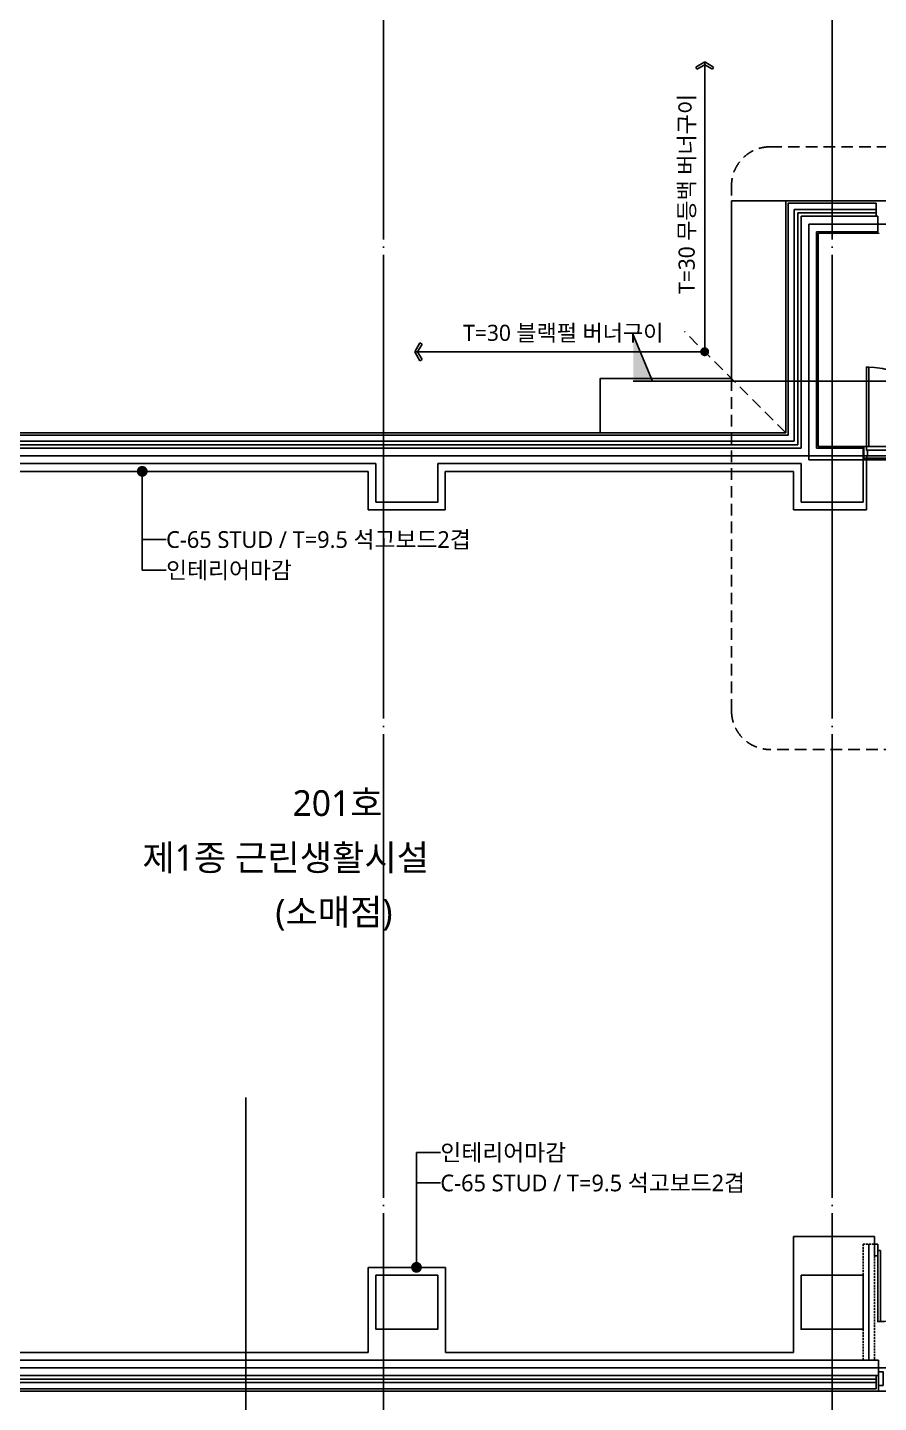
# Model space of a CAD drawing. Header units: millimetres. Extents: x 126000 to 189000, y 0 to 44550.
# Drawn here: x 152371 to 163375, y 11360 to 29152 of the extents above; entities that cross this region are included whole.
import ezdxf
from ezdxf.enums import TextEntityAlignment as Align

# ---------------------------------------------------------------- set-up
doc = ezdxf.new("R2010")
doc.units = ezdxf.units.MM
doc.header["$LTSCALE"] = 100
for name, pattern in [('CEN', [62, 60, -1, 0, -1]), ('DOT', [6.35, 0, -6.35]), ('HID', [2.3, 1.5, -0.8]), ('HIDDEN', [0.375, 0.25, -0.125]), ('도면0327-1$0$HID', [2.3, 1.5, -0.8])]:
    doc.linetypes.add(name, pattern=pattern)
for name, color, linetype in [('A-MARK', 3, 'Continuous'), ('AA-DWXM-DOOR', 4, 'Continuous'), ('CEN', 1, 'CEN'), ('COL', 2, 'Continuous'), ('ETC', 6, 'Continuous'), ('FIN', 5, 'Continuous'), ('insul', 8, 'Continuous'), ('L1', 8, 'Continuous'), ('SYM', 7, 'Continuous'), ('TEX', 3, 'Continuous'), ('TEXT', 3, 'Continuous'), ('WID', 4, 'Continuous'), ('WIN', 4, 'Continuous'), ('부분확대', 7, 'Continuous')]:
    doc.layers.add(name, color=color, linetype=linetype)
doc.layers.add('dim2', color=7, linetype='Continuous', true_color=0xf2f2f2)
doc.layers.add('면적선', color=44, linetype='Continuous', plot=False)
doc.styles.add('맑은고딕', font='')
doc.styles.get('맑은고딕').set_extended_font_data('Malgun Gothic')
doc.linetypes.add('BATTING', pattern='A,0.00254,-2.54,[134,ltypeshp.shx,S=2.54,R=0,X=-2.54,Y=0],-5.08,[134,ltypeshp.shx,S=2.54,R=180,X=2.54,Y=0],-2.54', length=10.16254)

# ---------------------------------------------------------------- blocks, each defined once
blk = doc.blocks.new('*U50')
at = {"layer": 'AA-DWXM-DOOR', "color": 8}
for p, q in [((35, 120), (1065, 120)), ((35, 75), (1065, 75))]:
    blk.add_line(p, q, dxfattribs=at)
at = {"layer": 'AA-DWXM-DOOR'}
for points in [[(65, 120), (65, 1150), (35, 1150), (35, 120)], [(0, -30), (0, 120), (35, 120), (35, 75), (50, 75), (50, 15), (35, -30), (35, -30)], [(1100, -30), (1100, 120), (1065, 120), (1065, 75), (1050, 75), (1050, 15), (1065, -30), (1065, -30)]]:
    blk.add_lwpolyline(points, close=True, dxfattribs=at)
at = {"layer": 'AA-DWXM-DOOR', "color": 16}
blk.add_arc((35, 120), 1030, 0, 90, dxfattribs=at)
at = {"layer": 'Defpoints', "linetype": 'DOT'}
for p, q in [((-10, 110), (-10, -20)), ((1110, 110), (1110, -20))]:
    blk.add_line(p, q, dxfattribs=at)
blk = doc.blocks.new('도면0327-1$0$새로운 블럭$0$arrow1')
for p, q in [((0, 0), (0.286, 0.501)), ((0, 0), (0.286, -0.501)), ((0.165, 0), (0.41, 0.429)), ((0.165, 0), (0.41, -0.429)), ((0.286, 0.501), (0.41, 0.43)), ((0.286, -0.501), (0.41, -0.43))]:
    blk.add_line(p, q)

msp = doc.modelspace()

# ---------------------------------------------------------------- hatches: boundary and pattern name
at = {"layer": 'A-MARK'}
msp.add_hatch(color=256, dxfattribs=at).paths.add_polyline_path([(160204.9, 25174.9), (160204.9, 24574.9), (160454.9, 24574.9)])

# ---------------------------------------------------------------- linework, layer by layer
for p, q in [((160454.9, 24574.9), (160204.9, 25174.9)), ((160204.9, 24574.9), (164475.2, 24574.9)), ((155193.3, 15309.1), (155193.3, 8426.1))]:
    msp.add_line(p, q, dxfattribs=at)
at = {"layer": 'AA-DWXM-DOOR', "color": 8}
msp.add_line((163220.2, 23579.1), (164250.2, 23579.1), dxfattribs=at)
at = {"layer": 'CEN'}
for p, q in [((156975.2, 7809.1), (156975.2, 36909.1)), ((162775.2, 7809.1), (162775.2, 36909.1)), ((162475.2, 26609.1), (171075.2, 26609.1)), ((162475.2, 23609.1), (162475.2, 26609.1)), ((146875.2, 23609.1), (171075.2, 23609.1)), ((171075.2, 11809.1), (140075.2, 11809.1))]:
    msp.add_line(p, q, dxfattribs=at)
at = {"layer": 'COL'}
for p, q in [((162375.2, 23709.1), (162375.2, 26709.1)), ((163365.2, 26709.1), (162375.2, 26709.1)), ((163365.2, 26509.1), (163365.2, 26709.1)), ((162575.2, 23709.1), (162575.2, 26509.1)), ((163365.2, 26509.1), (162575.2, 26509.1)), ((162375.2, 23709.1), (150275.2, 23709.1)), ((163175.2, 23709.1), (162575.2, 23709.1)), ((163175.2, 23709.1), (163175.2, 23009.1)), ((156875.2, 23509.1), (149975.2, 23509.1)), ((162375.2, 23509.1), (157675.2, 23509.1)), ((162375.2, 23009.1), (163175.2, 23009.1)), ((163375.2, 11909.1), (149975.2, 11909.1)), ((163375.2, 11909.1), (163375.2, 11709.1)), ((149775.2, 11709.1), (163375.2, 11709.1))]:
    msp.add_line(p, q, dxfattribs=at)
for points in [[(156875.2, 23009.1), (157675.2, 23009.1), (157675.2, 23509.1)], [(156875.2, 23509.1), (156875.2, 23009.1)], [(162375.2, 23509.1), (162375.2, 23009.1)]]:
    msp.add_lwpolyline(points, dxfattribs=at)
for points in [[(156875.2, 13009.1), (157675.2, 13009.1), (157675.2, 12309.1), (156875.2, 12309.1)], [(162375.2, 13009.1), (163175.2, 13009.1), (163175.2, 12309.1), (162375.2, 12309.1)]]:
    msp.add_lwpolyline(points, close=True, dxfattribs=at)
at = {"layer": 'dim2', "const_width": 70}
for points in [[(153887.4, 23419.9, -1), (153820.8, 23398.4, -1)], [(157434.2, 13119.9, -1), (157367.5, 13098.4, -1)]]:
    msp.add_lwpolyline(points, format="xyb", close=True, dxfattribs=at)
at = {"layer": 'ETC'}
for p, q in [((153854.1, 23409.1), (153854.1, 22131.7)), ((154162.7, 22526.7), (153854.1, 22526.7)), ((154162.7, 22131.7), (153854.1, 22131.7)), ((157709.4, 14595.8), (157400.9, 14595.8)), ((157400.9, 14595.8), (157400.9, 13109.1)), ((157709.4, 14200.9), (157400.9, 14200.9))]:
    msp.add_line(p, q, dxfattribs=at)
at = {"layer": 'FIN', "linetype": 'Continuous', "ltscale": 5}
for p, q in [((162175.2, 23909.1), (162175.2, 26909.1)), ((150475.2, 23909.1), (162175.2, 23909.1)), ((163220.2, 23579.1), (163220.2, 22909.1)), ((156777.4, 23409.1), (150125.2, 23409.1)), ((156777.4, 23409.1), (156777.4, 22909.1)), ((157773.1, 23409.1), (162277.4, 23409.1)), ((157773.1, 23409.1), (157773.1, 22909.1)), ((162277.4, 23409.1), (162277.4, 22909.1)), ((156777.4, 22909.1), (157773.1, 22909.1)), ((162277.4, 22909.1), (163220.2, 22909.1)), ((162275.2, 13509.1), (163325.2, 13509.1)), ((162275.2, 12009.1), (162275.2, 13509.1)), ((163325.2, 13409.1), (163325.2, 13509.1)), ((156775.2, 13109.1), (157775.2, 13109.1)), ((156775.2, 12009.1), (156775.2, 13109.1)), ((157775.2, 13109.1), (157775.2, 12009.1)), ((150075.2, 12009.1), (156775.2, 12009.1)), ((157775.2, 12009.1), (162275.2, 12009.1)), ((163345.2, 11539.1), (163345.2, 11709.1)), ((163375.2, 11509.1), (163375.2, 11709.1)), ((148975.2, 11509.1), (163375.2, 11509.1)), ((149005.2, 11539.1), (163345.2, 11539.1)), ((163375.2, 11509.1), (168175.2, 11509.1))]:
    msp.add_line(p, q, dxfattribs=at)
at = {"layer": 'FIN'}
for p, q in [((162595.2, 23729.1), (162595.2, 26489.1)), ((162595.2, 26489.1), (163385.2, 26489.1)), ((163185.2, 23729.1), (162595.2, 23729.1))]:
    msp.add_line(p, q, dxfattribs=at)
at = {"layer": 'FIN', "color": 4, "linetype": 'HIDDEN'}
for p, q in [((163175.2, 13409.1), (163325.2, 13409.1)), ((163175.2, 13409.1), (163175.2, 13009.1)), ((163325.2, 13409.1), (163325.2, 11909.1)), ((163175.2, 12309.1), (163175.2, 11909.1))]:
    msp.add_line(p, q, dxfattribs=at)
at = {"layer": 'FIN', "linetype": 'Continuous', "ltscale": 5}
for points in [[(150445.2, 23879.1), (162205.2, 23879.1), (162205.2, 26879.1), (163345.2, 26879.1), (163345.2, 26709.1)], [(169375.2, 11509.1), (169375.2, 26909.1), (162175.2, 26909.1)]]:
    msp.add_lwpolyline(points, dxfattribs=at)
at = {"layer": 'insul'}
for p, q in [((163345.2, 26799.1), (162285.2, 26799.1)), ((162285.2, 26799.1), (162285.2, 23799.1)), ((150365.2, 23799.1), (162285.2, 23799.1)), ((149685.2, 11619.1), (163345.2, 11619.1))]:
    msp.add_line(p, q, dxfattribs=at)
at = {"layer": 'insul', "linetype": 'BATTING', "ltscale": 0.04}
for p, q in [((163345.2, 26754.1), (162330.2, 26754.1)), ((162330.2, 26754.1), (162330.2, 23754.1)), ((150320.2, 23754.1), (162330.2, 23754.1)), ((149730.2, 11664.1), (163345.2, 11664.1))]:
    msp.add_line(p, q, dxfattribs=at)
at = {"layer": 'insul', "linetype": 'BATTING', "ltscale": 0.05}
msp.add_line((163250.2, 13409.1), (163250.2, 11909.1), dxfattribs=at)
at = {"layer": 'L1', "color": 4}
msp.add_lwpolyline([(159775.2, 23909.1), (159775.2, 24609.1), (161475.2, 24609.1), (161475.2, 26909.1), (162175.2, 26909.1)], dxfattribs=at)
at = {"layer": 'SYM', "color": 6}
for p, q in [((161127.6, 24956.8), (161127.6, 28706.8)), ((157377.6, 24956.8), (161127.6, 24956.8))]:
    msp.add_line(p, q, dxfattribs=at)
at = {"layer": 'SYM', "color": 6, "linetype": '도면0327-1$0$HID'}
msp.add_line((162175.2, 23909.1), (160865.7, 25218.7), dxfattribs=at)
at = {"layer": 'SYM', "const_width": 57.9}
msp.add_lwpolyline([(161107.1, 24936.4, -1), (161148, 24977.3, -1)], format="xyb", close=True, dxfattribs=at)
at = {"layer": 'WID'}
msp.add_lwpolyline([(163435.2, 11579.1), (163435.2, 11759.1), (163375.2, 11759.1), (163375.2, 11579.1)], close=True, dxfattribs=at)
at = {"layer": 'WIN'}
msp.add_lwpolyline([(163325.2, 13409.1), (163365.2, 13409.1), (163365.2, 13259.1), (163325.2, 13259.1)], close=True, dxfattribs=at)
at = {"layer": 'WIN', "linetype": 'Continuous'}
msp.add_lwpolyline([(163365.2, 13326.6), (163400.2, 13326.6), (163400.2, 12406.6), (163365.2, 12406.6)], close=True, dxfattribs=at)
at = {"layer": 'WIN', "color": 16, "linetype": 'Continuous'}
msp.add_arc((163382.7, 13309.1), 902.5, 268.6849, 0, dxfattribs=at)
at = {"layer": '면적선'}
for points in [[(162475.2, 26609.1), (169025.2, 26609.1), (169025.2, 23559.1), (162475.2, 23559.1)], [(142075.2, 17759.1), (149875.2, 17759.1), (149875.2, 23609.1), (162475.2, 23609.1), (162475.2, 23559.1), (166675.2, 23559.1), (166675.2, 20809.1), (169075.2, 20809.1), (169075.2, 11809.1), (149875.2, 11809.1), (149875.2, 12409.1), (142075.2, 12409.1)]]:
    msp.add_lwpolyline(points, close=True, dxfattribs=at)
at = {"layer": '부분확대', "linetype": 'HID'}
msp.add_lwpolyline([(161475.2, 27109.1, -0.4142136), (161975.2, 27609.1), (169575.2, 27609.1, -0.4142136), (170075.2, 27109.1), (170075.2, 20309.1, -0.4142136), (169575.2, 19809.1), (161975.2, 19809.1, -0.4142136), (161475.2, 20309.1)], format="xyb", close=True, dxfattribs=at)

# ---------------------------------------------------------------- block references
at = {"layer": 'AA-DWXM-DOOR'}
msp.add_blockref('*U50', (163185.2, 23609.1), dxfattribs=at)
at = {"layer": 'SYM'}
for p, xscale, yscale, zscale, rotation in [((161127.6, 28706.8), -231.4814814814816, 231.4814814814816, 231.4814814814816, 90), ((157377.6, 24956.8), -231.481481481482, 231.481481481482, 231.481481481482, 180)]:
    msp.add_blockref('도면0327-1$0$새로운 블럭$0$arrow1', p, dxfattribs=dict(at, xscale=xscale, yscale=yscale, zscale=zscale, rotation=rotation))

# ---------------------------------------------------------------- texts
at = {"layer": 'TEX', "style": '맑은고딕'}
msp.add_text('T=30 무등백 버너구이', height=208.333, rotation=90, dxfattribs=at).set_placement((160998.3, 28292.5), align=Align.RIGHT)
msp.add_text('T=30 블랙펄 버너구이', height=208.333, dxfattribs=at).set_placement((160593.3, 25097.9), align=Align.RIGHT)
at = {"layer": 'TEX', "color": 7, "style": '맑은고딕'}
for s, p in [('C-65 STUD / T=9.5 석고보드2겹', (154162.7, 22526.7)), ('인테리어마감', (154162.7, 22131.7)), ('인테리어마감', (157709.4, 14595.8)), ('C-65 STUD / T=9.5 석고보드2겹', (157709.4, 14200.9))]:
    msp.add_text(s, height=216, dxfattribs=at).set_placement(p, align=Align.MIDDLE_LEFT)
at = {"layer": 'TEXT', "color": 7, "style": '맑은고딕'}
for s, p in [('201호', (155798.5, 19283)), ('제1종 근린생활시설', (153856.1, 18577.4)), ('(소매점)', (155575.6, 17874.2))]:
    msp.add_text(s, height=333.33, dxfattribs=at).set_placement(p, align=Align.TOP_LEFT)

doc.saveas('drawing.dxf')
